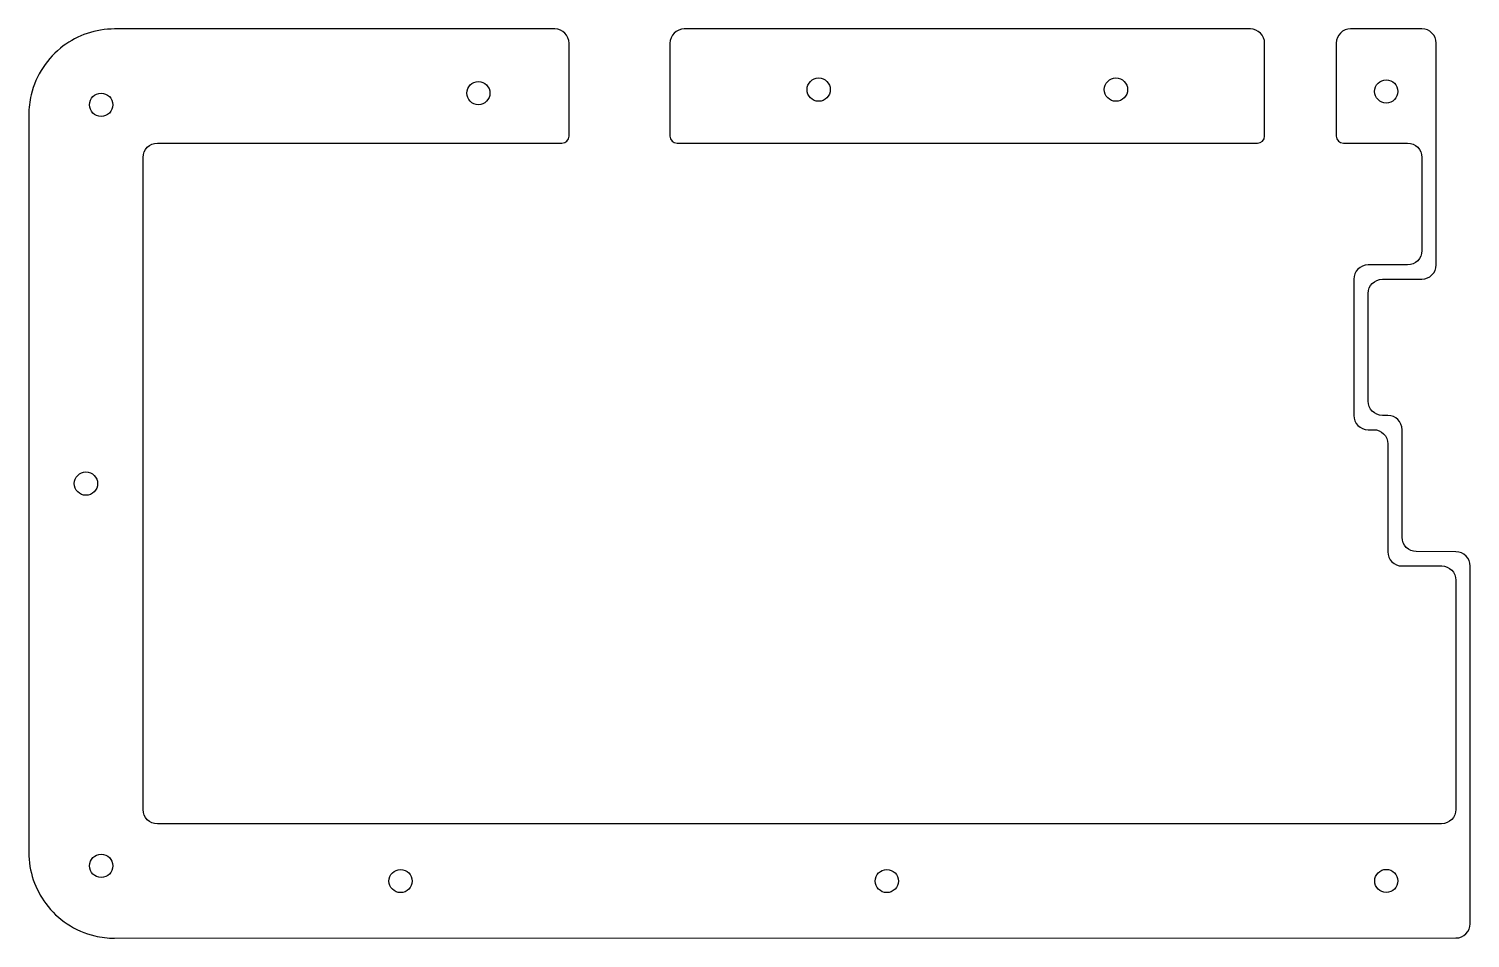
# Model space of a CAD drawing. Header units: millimetres. Extents: x -185 to 17, y -139 to -12.
import ezdxf

# ---------------------------------------------------------------- set-up
doc = ezdxf.new("R2010")
doc.units = ezdxf.units.MM
doc.layers.get('0').update_dxf_attribs({"linetype": 'CONTINUOUS'})

msp = doc.modelspace()

# ---------------------------------------------------------------- linework, layer by layer
for p, q in [((-111.34, -11.69), (-172.96, -11.69)), ((-13.99, -11.69), (-93.22, -11.69)), ((10.02, -11.67), (0.04, -11.67)), ((-109.34, -26.67), (-109.34, -13.69)), ((-95.22, -13.69), (-95.22, -26.67)), ((-11.99, -26.67), (-11.99, -13.69)), ((-1.96, -13.67), (-1.96, -26.67)), ((12.02, -21.63), (12.02, -13.67)), ((-184.96, -23.69), (-184.96, -126.94)), ((-166.96, -27.67), (-110.34, -27.67)), ((-94.22, -27.67), (-12.99, -27.67)), ((-0.96, -27.67), (8.02, -27.67)), ((10.02, -29.67), (10.02, -42.71)), ((8.02, -44.71), (2.49, -44.72)), ((0.49, -46.72), (0.49, -65.77)), ((4.49, -46.71), (10.02, -46.7)), ((2.49, -63.77), (2.49, -48.71)), ((5.25, -65.77), (4.49, -65.77)), ((2.49, -67.77), (3.25, -67.77)), ((7.25, -82.83), (7.25, -67.77)), ((5.25, -69.77), (5.25, -84.85)), ((14.79, -84.86), (9.24, -84.83)), ((7.25, -86.85), (12.79, -86.85)), ((16.78, -128.91), (16.78, -86.86)), ((14.78, -88.85), (14.78, -120.92)), ((12.78, -122.92), (-166.96, -122.94)), ((16.78, -136.91), (16.78, -128.93)), ((-172.96, -138.94), (14.78, -138.91))]:
    msp.add_line(p, q)
for centre, radius in [((-122.04, -20.67), 1.62), ((-74.41, -20.18), 1.63), ((-32.8, -20.18), 1.63), ((5.03, -20.43), 1.62), ((-174.84, -22.3), 1.63), ((-176.96, -75.32), 1.63), ((-174.83, -128.82), 1.63), ((-132.93, -130.94), 1.62), ((-64.87, -130.94), 1.62), ((5.04, -130.93), 1.62)]:
    msp.add_circle(centre, radius)
for centre, start, end in [((-111.34, -13.69), 0, 90), ((-93.22, -13.69), 90, 180), ((-13.99, -13.69), 0, 90), ((0.04, -13.67), 90.0069, 180), ((10.02, -13.67), -0.0003, 90.0069), ((14.78, -136.91), -90, 0.0004)]:
    msp.add_arc(centre, 2, start, end)
for points, knots in [([(-172.96, -11.69), (-175.61, -11.69), (-178.14, -12.58), (-180.14, -14.07), (-182.35, -15.73), (-183.97, -18.13), (-184.64, -20.92), (-184.85, -21.82), (-184.96, -22.75), (-184.96, -23.69)], [6, 6, 6, 6, 6.405692, 6.405692, 6.405692, 6.85574, 6.85574, 6.85574, 7, 7, 7, 7]), ([(-166.96, -122.94), (-168.06, -122.94), (-168.96, -122.05), (-168.96, -120.94), (-168.96, -107.61), (-168.96, -47.54), (-168.96, -29.67), (-168.96, -28.56), (-168.06, -27.67), (-166.96, -27.67)], [34, 34, 34, 34, 35, 35, 35, 36, 36, 36, 37, 37, 37, 37]), ([(-184.96, -126.94), (-184.96, -129.59), (-184.07, -132.12), (-182.58, -134.11), (-180.93, -136.33), (-178.52, -137.95), (-175.73, -138.62), (-174.83, -138.83), (-173.9, -138.94), (-172.96, -138.94)], [8, 8, 8, 8, 8.405542, 8.405542, 8.405542, 8.855516, 8.855516, 8.855516, 9, 9, 9, 9])]:
    msp.add_open_spline(points, degree=3, knots=knots)
for points in [[(12.02, -21.67), (12.02, -21.66), (12.02, -21.64), (12.02, -21.63)], [(12.02, -44.7), (12.02, -44.7), (12.02, -21.67), (12.02, -21.67)], [(-110.34, -27.67), (-109.79, -27.67), (-109.34, -27.22), (-109.34, -26.67)], [(-95.22, -26.67), (-95.22, -27.22), (-94.78, -27.67), (-94.22, -27.67)], [(-12.99, -27.67), (-12.44, -27.67), (-11.99, -27.22), (-11.99, -26.67)], [(-1.96, -26.67), (-1.96, -27.22), (-1.52, -27.67), (-0.96, -27.67)], [(8.02, -27.67), (9.12, -27.67), (10.02, -28.56), (10.02, -29.67)], [(10.02, -42.71), (10.02, -43.81), (9.12, -44.7), (8.02, -44.71)], [(2.49, -44.72), (1.38, -44.72), (0.49, -45.62), (0.49, -46.72)], [(10.02, -46.7), (11.12, -46.7), (12.02, -45.8), (12.02, -44.7)], [(2.49, -48.71), (2.49, -47.61), (3.38, -46.72), (4.49, -46.71)], [(4.49, -65.77), (3.39, -65.77), (2.49, -64.87), (2.49, -63.77)], [(0.49, -65.77), (0.49, -66.87), (1.39, -67.77), (2.49, -67.77)], [(7.25, -67.77), (7.25, -66.66), (6.36, -65.77), (5.25, -65.77)], [(3.25, -67.77), (4.36, -67.77), (5.25, -68.66), (5.25, -69.77)], [(9.24, -84.83), (8.14, -84.82), (7.25, -83.93), (7.25, -82.83)], [(5.25, -84.85), (5.25, -85.95), (6.15, -86.85), (7.25, -86.85)], [(16.78, -86.86), (16.78, -85.76), (15.89, -84.87), (14.79, -84.86)], [(12.79, -86.85), (13.89, -86.86), (14.78, -87.75), (14.78, -88.85)], [(14.78, -120.92), (14.78, -122.02), (13.88, -122.92), (12.78, -122.92)], [(16.78, -128.93), (16.78, -128.92), (16.78, -128.92), (16.78, -128.91)]]:
    msp.add_open_spline(points, degree=3)

doc.saveas('drawing.dxf')
